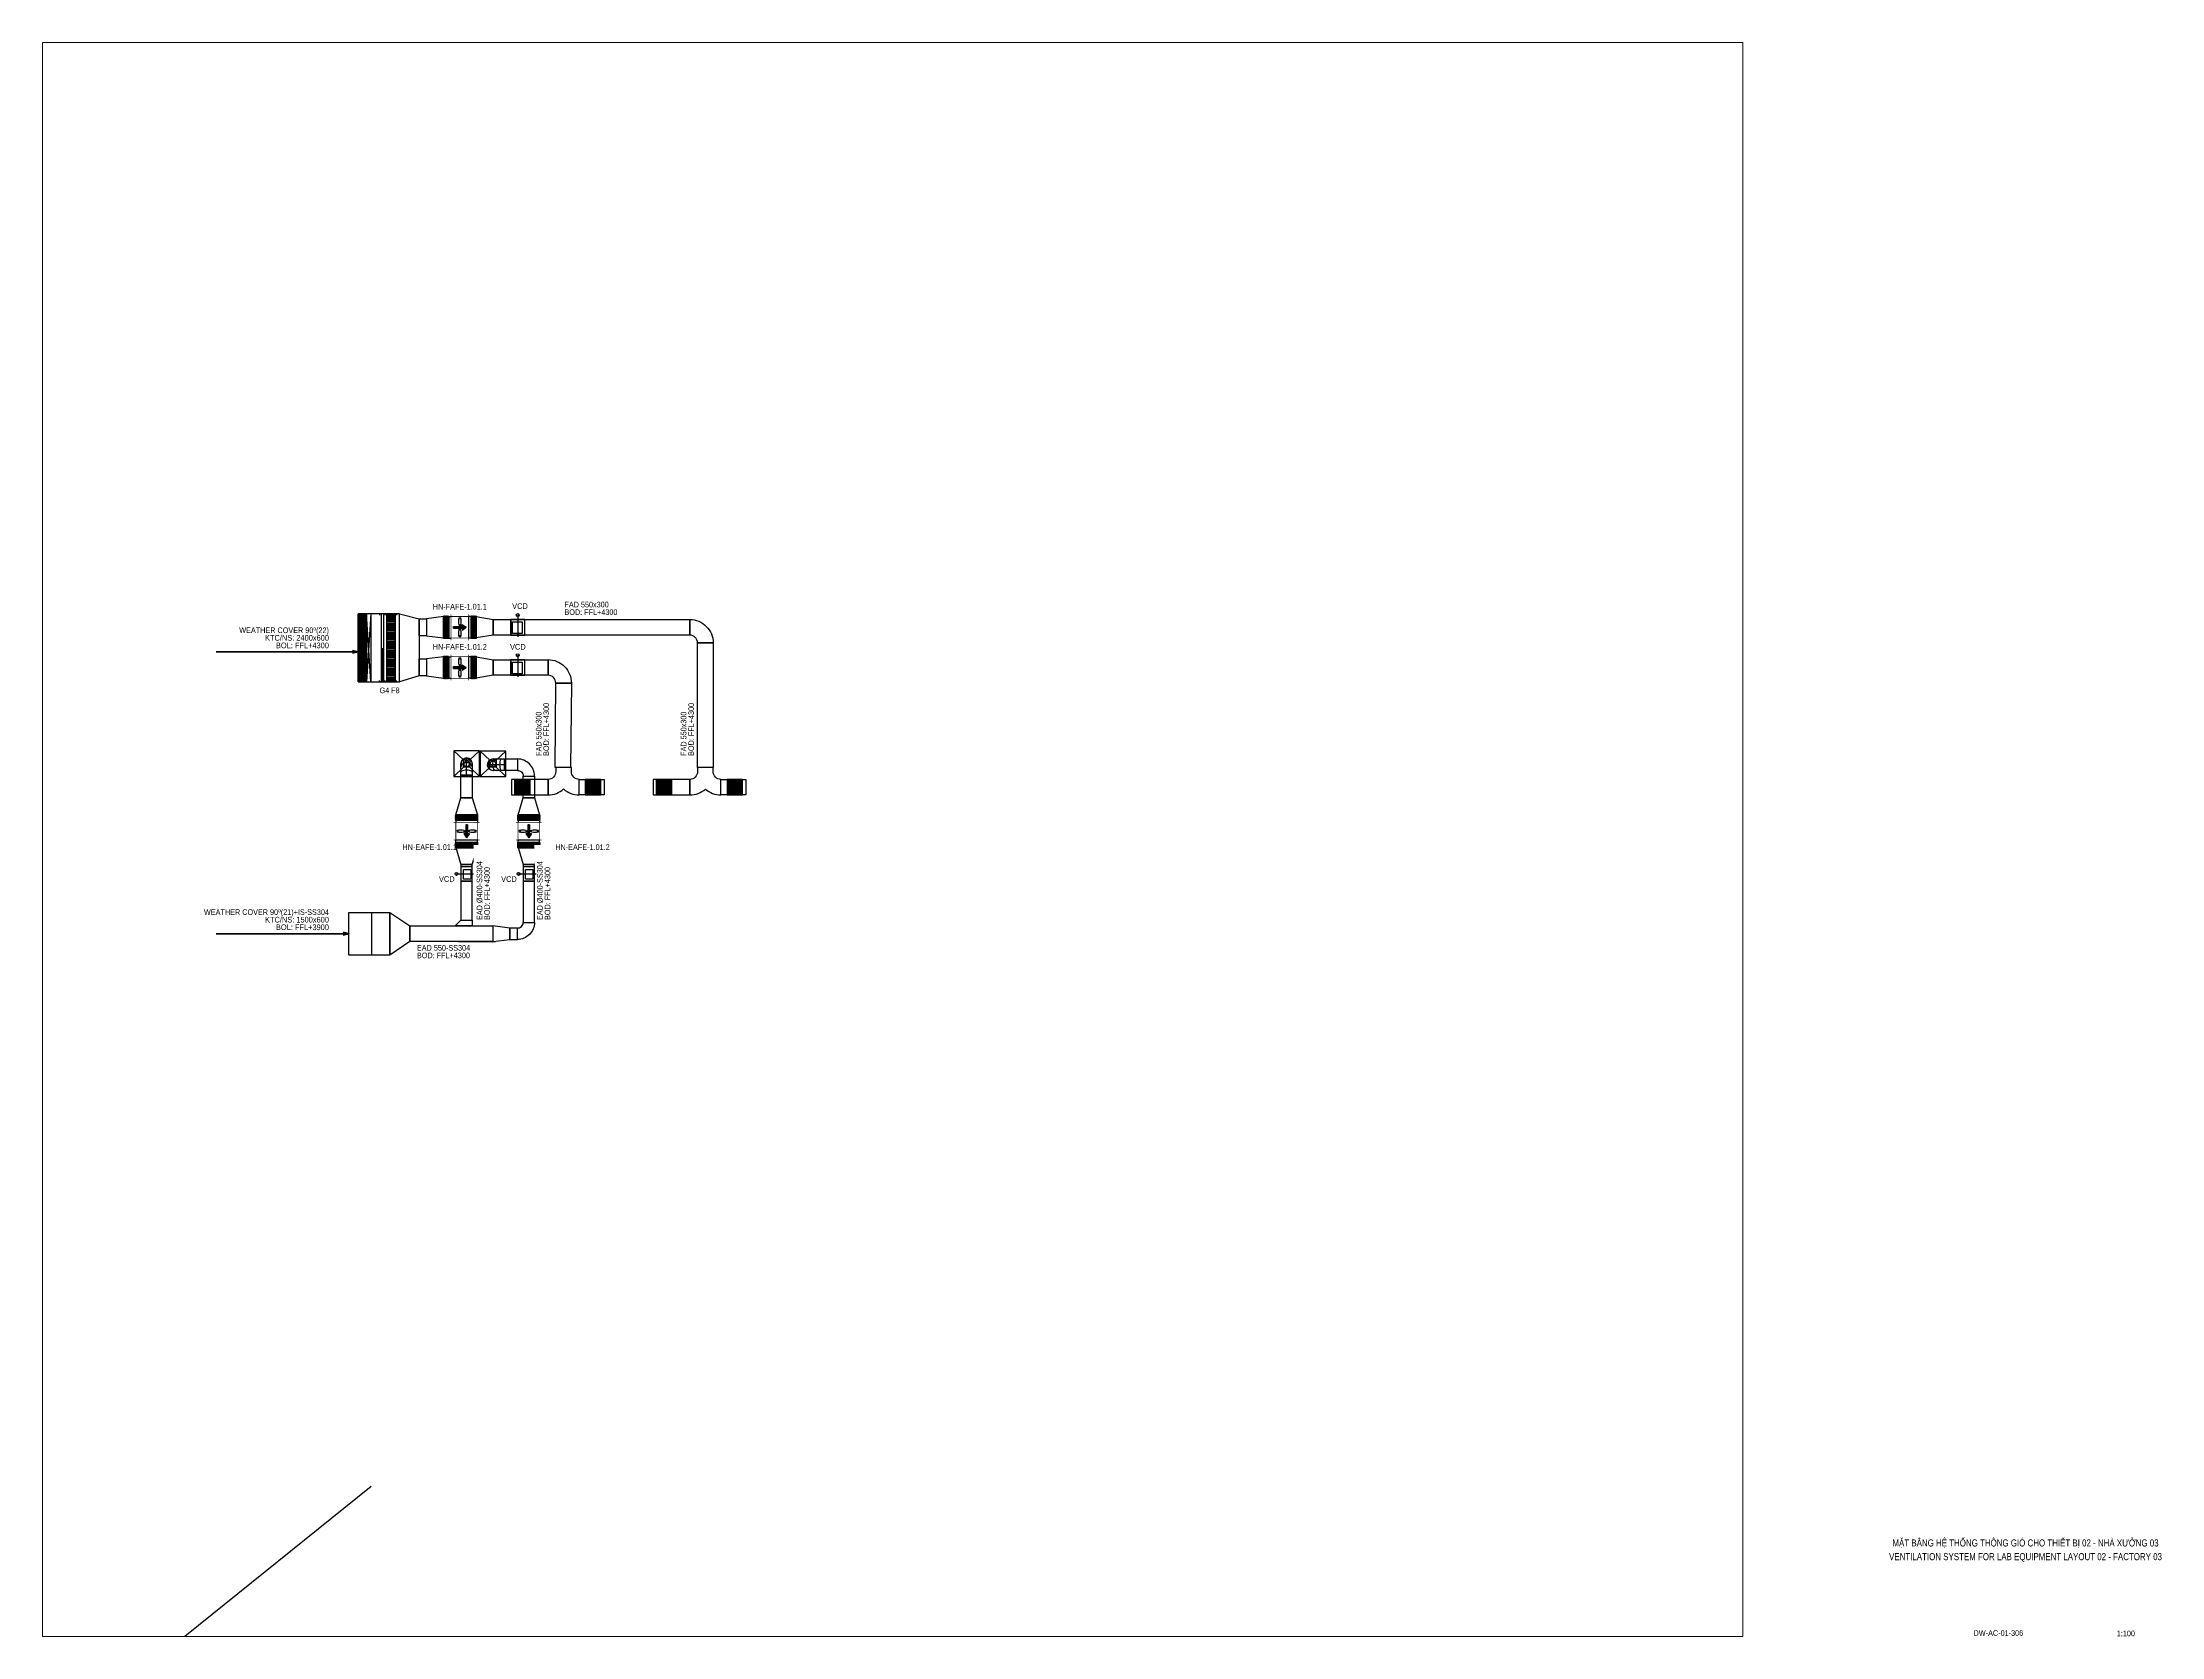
# Paper-space layout 'DW-AC-01-306' of a CAD drawing. Header units: millimetres. Extents: x 73 to 820, y 17 to 579.
# The model-space entities are those that its viewports show. They can reach past a viewport. Long polylines and large blocks are cut down to what shows.
import ezdxf
from ezdxf.enums import TextEntityAlignment as Align

# ---------------------------------------------------------------- set-up
doc = ezdxf.new("R2010")
doc.units = ezdxf.units.MM
doc.linetypes.add('CENTER2', pattern=[28.575, 19.05, -3.175, 3.175, -3.175])
for name, color, linetype in [('Equiment', 7, 'Continuous'), ('FAD', 3, 'Continuous'), ('SEAS-CCL-DUCT TEXT', 7, 'Continuous'), ('SEAS-CCL-EAD-TXT', 7, 'Continuous'), ('SEAS-CCL-EQUIP-TXT', 7, 'Continuous'), ('SEAS-CCL-FAD', 7, 'Continuous'), ('SEAS-HLL-EAD', 6, 'Continuous'), ('SEAS-HLL-FAD', 3, 'Continuous'), ('SEAS-SLL-FAD', 3, 'Continuous'), ('TKS-OA', 3, 'Continuous'), ('TKS-PEA', 6, 'Continuous'), ('xrf', 8, 'Continuous')]:
    doc.layers.add(name, color=color, linetype=linetype)
doc.layers.add('Other', color=8, linetype='Continuous', lineweight=18)
doc.styles.add('Arial', font='arial.ttf', dxfattribs={"width": 0.8, "height": 2})
doc.styles.add('Seas-Arial', font='arial.ttf', dxfattribs={"width": 0.9})
doc.dimstyles.new('HVAC - 100', dxfattribs={"dimscale": 100, "dimtxt": 2, "dimasz": 2, "dimexe": 1, "dimexo": 3, "dimgap": 1.5, "dimtad": 1, "dimdec": 0, "dimzin": 9, "dimdsep": 46, "dimtxsty": 'Seas-Arial', "dimcen": 0, "dimclrd": 256, "dimclre": 256, "dimclrt": 7, "dimadec": 0, "dimazin": 2, "dimtfac": 1, "dimtdec": 0, "dimtofl": 0, "dimtmove": 0, "dimatfit": 3, "dimfxl": 0.5, "dimtolj": 1, "dimtzin": 0, "dimarcsym": 0})

# ---------------------------------------------------------------- blocks, each defined once
blk = doc.blocks.new('*U8')
h = blk.add_hatch()
h.set_pattern_fill('ANSI32', color=8, scale=4, angle=45)
h.set_pattern_definition([(90, (-86905.206, -325), (-38.1, 0), []), (90, (-86892.506, -312.3), (-38.1, 0), [])])
h.paths.add_polyline_path([(1200, 0), (2400, 0), (2400, 100), (1200, 100)])
at = {"color": 0}
for points in [[(0, 100), (0, 150), (50, 150)], [(0, 0), (0, -50), (50, -50)], [(2400, 100), (2400, 150), (2350, 150)], [(2400, 0), (2400, -50), (2350, -50)]]:
    blk.add_lwpolyline(points, dxfattribs=at)
blk.add_lwpolyline([(0, 0), (2400, 0), (2400, 100), (0, 100)], close=True, dxfattribs=at)
blk = doc.blocks.new('FAN')
blk.add_hatch(color=1).paths.add_polyline_path([(-2.52, 0.34), (-2.52, -0.34), (0.87, -0.34), (0.87, -1.1), (2.52, 0), (0.87, 1.1), (0.87, 0.34)])
at = {"color": 0}
for p, q in [((-6.44, -4.22), (-6.44, 4.22)), ((-6.01, -4.22), (-6.01, 4.22)), ((-5.59, -4.22), (-5.59, 4.22)), ((-5.17, -4.22), (-5.17, 4.22)), ((-4.75, -4.22), (-4.75, 4.22)), ((-4.32, -4.22), (-4.32, 4.22)), ((-4.32, 4.22), (-3.48, 4.22)), ((-0.28, 1.02), (0, 1.02)), ((-0.28, 1.02), (-0.08, 0)), ((0.28, 1.02), (0, 1.02)), ((0.28, 1.02), (0.08, 0)), ((3.48, 4.34), (3.48, -4.11)), ((4.32, 4.22), (3.48, 4.22)), ((4.32, -4.22), (4.32, 4.22)), ((4.75, -4.22), (4.75, 4.22)), ((5.17, -4.22), (5.17, 4.22)), ((5.59, -4.22), (5.59, 4.22)), ((6.01, -4.22), (6.01, 4.22)), ((6.44, -4.22), (6.44, 4.22)), ((-4.32, -4.22), (-3.48, -4.22)), ((-0.28, -1.02), (-0.08, 0)), ((-0.28, -1.02), (0, -1.02)), ((0.28, -1.02), (0, -1.02)), ((0.28, -1.02), (0.08, 0)), ((4.32, -4.22), (3.48, -4.22))]:
    blk.add_line(p, q, dxfattribs=at)
at = {"color": 1}
for p, q in [((-2.52, 0.34), (0.87, 0.34)), ((-2.52, 0.34), (-2.52, -0.34)), ((2.52, 0), (-2.52, 0)), ((0.87, 0.34), (0.87, 1.1)), ((0.87, 1.1), (2.52, 0)), ((0.87, -1.1), (2.52, 0)), ((-2.52, -0.34), (0.87, -0.34)), ((0.87, -0.34), (0.87, -1.1))]:
    blk.add_line(p, q, dxfattribs=at)
at = {"color": 0, "const_width": 0.282}
for points in [[(-3.48, 4.22), (-3.48, 5.07)], [(3.48, 4.22), (3.48, 5.07)], [(-3.48, -4.22), (-3.48, -5.07)], [(3.48, -4.22), (3.48, -5.07)]]:
    blk.add_lwpolyline(points, dxfattribs=at)
blk.add_lwpolyline([(3.48, -4.22), (3.48, 4.22), (-3.48, 4.22), (-3.48, -4.22)], close=True, dxfattribs=at)
at = {"color": 0}
for centre, radius, start, end in [((-6.22, 4.22), 0.211, 0, 180), ((-5.8, 4.22), 0.211, 0, 180), ((-5.38, 4.22), 0.211, 0, 180), ((-4.96, 4.22), 0.211, 0, 180), ((-4.53, 4.22), 0.211, 0, 180), ((6.79, 2.38), 7.2, 169.0619, 190.9381), ((0, 2.93), 0.46, 37.4042, 142.5958), ((0, 3.43), 0.429, 49.01374, 130.98626), ((-6.79, 2.38), 7.2, 349.0619, 10.9381), ((4.53, 4.22), 0.211, 0, 180), ((4.96, 4.22), 0.211, 0, 180), ((5.38, 4.22), 0.211, 0, 180), ((5.8, 4.22), 0.211, 0, 180), ((6.22, 4.22), 0.211, 0, 180), ((-6.22, -4.22), 0.211, 180, 0), ((-5.8, -4.22), 0.211, 180, 0), ((-5.38, -4.22), 0.211, 180, 0), ((-4.96, -4.22), 0.211, 180, 0), ((-4.53, -4.22), 0.211, 180, 0), ((6.79, -2.38), 7.2, 169.0619, 190.9381), ((0, -2.93), 0.46, 217.4042, 322.5958), ((0, -3.43), 0.429, 229.01374, 310.98626), ((-6.79, -2.38), 7.2, 349.0619, 10.9381), ((4.53, -4.22), 0.211, 180, 0), ((4.96, -4.22), 0.211, 180, 0), ((5.38, -4.22), 0.211, 180, 0), ((5.8, -4.22), 0.211, 180, 0), ((6.22, -4.22), 0.211, 180, 0)]:
    blk.add_arc(centre, radius, start, end, dxfattribs=at)
blk = doc.blocks.new('1')
at = {"lineweight": -3}
for p, q in [((3256, 25482), (2920, 25800)), ((3484, 25482), (3820, 25800)), ((3255, 25224), (2920, 24898)), ((3484, 25224), (3820, 24898))]:
    blk.add_line(p, q, dxfattribs=at)
for points in [[(3820, 24898), (3820, 25800), (2920, 25800), (2920, 24898)], [(3484, 25482), (3484, 25224), (3255, 25224), (3255, 25482)]]:
    blk.add_lwpolyline(points, close=True, dxfattribs=at)
blk.add_circle((3370, 25349), 100, dxfattribs=at)
blk = doc.blocks.new('*U7')
blk.add_line((-450, -225), (-450, 225))
at = {"extrusion": (1, -1.83691e-16, 0)}
for p, q in [((-334, -225), (-450, -225)), ((-132, -225), (-334, -225)), ((-15, -225), (-132, -225)), ((0, -225), (-15, -225))]:
    blk.add_line(p, q, dxfattribs=at)
blk.add_lwpolyline([(-450, 225), (0, 225)])
at = {"color": 8, "linetype": 'CENTER2'}
blk.add_lwpolyline([(-450, 0), (225, 0)], dxfattribs=at)
blk.add_arc((0, 0), 225, 270, 90)
at = {"color": 7}
for centre, ratio in [((-334, 0), 0.324933), ((-132, 0), 0.725788)]:
    blk.add_ellipse(centre, major_axis=(0, -225), ratio=ratio, start_param=0, end_param=3.141593, dxfattribs=at)
at = {"color": 8}
blk.add_ellipse((-15, 0), major_axis=(0, -225), ratio=0.957222, start_param=0, end_param=3.141593, dxfattribs=at)
blk = doc.blocks.new('A$C9108f92b')
h = blk.add_hatch()
h.set_pattern_fill('_USER', color=256, scale=25, style=0, pattern_type=0)
h.set_pattern_definition([(0, (-5430.643, -3678.205), (0, 25), [])])
h.paths.add_polyline_path([(126, 25), (627, 25), (627, 525), (126, 525)])
h = blk.add_hatch()
h.set_pattern_fill('_USER', color=256, scale=25, style=0, pattern_type=0)
h.set_pattern_definition([(0, (-2930.643, -3678.205), (0, 25), [])])
h.paths.add_polyline_path([(2626, 25), (3127, 25), (3127, 525), (2626, 525)])
h = blk.add_hatch()
h.set_pattern_fill('_USER', color=256, scale=25, style=0, pattern_type=0)
h.set_pattern_definition([(0, (-430.643, -3678.205), (0, 25), [])])
h.paths.add_polyline_path([(5126, 25), (5627, 25), (5627, 525), (5126, 525)])
h = blk.add_hatch()
h.set_pattern_fill('_USER', color=256, scale=25, style=0, pattern_type=0)
h.set_pattern_definition([(0, (2069.357, -3678.205), (0, 25), [])])
h.paths.add_polyline_path([(7626, 25), (8127, 25), (8127, 525), (7626, 525)])
for points in [[(101, 0), (652, 0), (652, 550), (101, 550)], [(126, 25), (627, 25), (627, 525), (126, 525)], [(2601, 0), (3152, 0), (3152, 550), (2601, 550)], [(2626, 25), (3127, 25), (3127, 525), (2626, 525)], [(5101, 0), (5652, 0), (5652, 550), (5101, 550)], [(5126, 25), (5627, 25), (5627, 525), (5126, 525)], [(7601, 0), (8152, 0), (8152, 550), (7601, 550)], [(7626, 25), (8127, 25), (8127, 525), (7626, 525)]]:
    blk.add_lwpolyline(points, close=True)

msp = doc.modelspace()

# ---------------------------------------------------------------- hatches: boundary and pattern name
at = {"layer": 'FAD'}
h = msp.add_hatch(dxfattribs=at)
h.set_pattern_fill('PLAST', color=8, scale=10)
h.set_pattern_definition([(360, (74322.194, 26435.984), (3e-14, 63.5), []), (360, (74322.194, 26443.92), (3e-14, 63.5), []), (360, (74322.194, 26451.86), (3e-14, 63.5), [])])
h.paths.add_polyline_path([(551, 30636), (851, 30636), (851, 28236), (551, 28236)])
at = {"layer": 'TKS-OA'}
h = msp.add_hatch(dxfattribs=at)
h.set_pattern_fill('ANSI37', color=8, scale=10, angle=180)
h.set_pattern_definition([(45, (-610599.2, -502293.436), (-22.4506403, 22.4506403), []), (135, (-610599.2, -502293.436), (-22.4506403, -22.4506403), [])])
h.paths.add_polyline_path([(-460, 28236), (-460, 30636), (-160, 30636), (-161, 28236)])

# ---------------------------------------------------------------- linework, layer by layer
at = {"layer": 'FAD', "color": 5}
for points in [[(551, 30636), (501, 30636), (501, 30586)], [(851, 30636), (901, 30636), (901, 30586)], [(551, 28236), (501, 28236), (501, 28286)], [(851, 28236), (901, 28236), (901, 28286)]]:
    msp.add_lwpolyline(points, dxfattribs=at)
at = {"layer": 'FAD', "ltscale": 0.5}
msp.add_lwpolyline([(551, 30636), (851, 30636), (851, 28236), (551, 28236)], close=True, dxfattribs=at)
at = {"layer": 'Other', "color": 100, "lineweight": 70}
msp.add_line((851, 28236), (851, 30636), dxfattribs=at)
at = {"layer": 'SEAS-CCL-DUCT TEXT'}
msp.add_lwpolyline([(10, 18600), (-779, 18600), (-779, 20100), (10, 20100), (10, 18600), (10, 18600)], close=True, dxfattribs=at)
at = {"layer": 'SEAS-HLL-EAD'}
msp.add_lwpolyline([(-779, 18600), (-779, 20100), (20, 20100), (20, 18600)], close=True, dxfattribs=at)
msp.add_lwpolyline([(-779, 18600), (-779, 20100), (20, 20100), (20, 18600)], close=True, dxfattribs=at)
at = {"layer": 'SEAS-HLL-FAD'}
for points in [[(2551, 29785), (2551, 30541), (1951, 30463), (1951, 29863)], [(3710, 29785), (3710, 30541), (4310, 30438), (4310, 29888)], [(2551, 28367), (2551, 29123), (1951, 29045), (1951, 28445)], [(3710, 28367), (3710, 29123), (4310, 29020), (4310, 28470)]]:
    msp.add_lwpolyline(points, close=True, dxfattribs=at)
for points in [[(11241, 29888), (11241, 30438, -0.414214), (12066, 29613), (11516, 29613, 0.414214), (11241, 29888)], [(6241, 28471), (6241, 29021, -0.414214), (7066, 28196), (6516, 28196, 0.414214), (6241, 28471)]]:
    msp.add_lwpolyline(points, format="xyb", close=True, dxfattribs=at)
at = {"layer": 'SEAS-SLL-FAD'}
for p, q in [((4924, 29888), (4924, 30438)), ((4924, 30438), (4924, 29888)), ((4924, 30438), (4924, 29888)), ((5174, 30595), (5174, 29830)), ((5174, 29177), (5174, 28412)), ((4924, 28470), (4924, 29020)), ((4924, 29020), (4924, 28470)), ((4924, 29020), (4924, 28470))]:
    msp.add_line(p, q, dxfattribs=at)
for points in [[(1700, 30463), (1700, 28445), (1001, 28236), (1001, 30636)], [(1700, 29863), (1700, 30463), (1951, 30463), (1951, 29863)], [(4310, 29888), (4310, 30438), (11241, 30438), (11241, 29888)], [(5425, 30438), (4924, 30438), (4924, 29888), (5425, 29888)], [(5335, 30352), (5335, 29943), (4993, 29943), (4993, 30352)], [(1700, 28445), (1700, 29045), (1951, 29045), (1951, 28445)], [(4310, 28470), (4310, 29020), (6241, 29020), (6241, 28470)], [(5425, 29020), (4924, 29020), (4924, 28470), (5425, 28470)], [(5335, 28934), (5335, 28526), (4993, 28526), (4993, 28934)], [(6516, 28195), (7066, 28195), (7038, 25214), (6488, 25214)], [(4954, 24798), (4954, 24248), (6241, 24248), (6241, 24798)], [(8219, 24798), (8219, 24248), (7341, 24248), (7341, 24798)], [(9954, 24797), (9954, 24247), (11241, 24247), (11241, 24797)], [(13219, 24797), (13219, 24247), (12341, 24247), (12341, 24797)]]:
    msp.add_lwpolyline(points, close=True, dxfattribs=at)
for centre in [(5174, 30595), (5174, 29177)]:
    msp.add_circle(centre, 51.2, dxfattribs=at)
at = {"layer": 'TKS-OA', "color": 8}
for p, q in [((-10, 30636), (-161, 28236)), ((-10, 28236), (-160, 30636))]:
    msp.add_line(p, q, dxfattribs=at)
at = {"layer": 'TKS-OA'}
for points in [[(-460, 28236), (-460, 30636), (-160, 30636), (-161, 28236)], [(1001, 30636), (-460, 30636), (-460, 28236), (1000, 28236)], [(1001, 30636), (-10, 30636), (-10, 28236), (1000, 28236)]]:
    msp.add_lwpolyline(points, close=True, dxfattribs=at)
for points in [[(6516, 25215), (6516, 25073, -0.414214), (6241, 24798), (6241, 24248), (6241, 24248, 0.184483), (6791, 24458, 0.184483), (7341, 24248), (7341, 24248), (7341, 24798, -0.414214), (7066, 25073), (7066, 25214)], [(11516, 25215), (11516, 25072, -0.414214), (11241, 24797), (11241, 24247), (11241, 24247, 0.184483), (11791, 24457, 0.184483), (12341, 24247), (12341, 24247), (12341, 24797, -0.414214), (12066, 25072), (12066, 25214)]]:
    msp.add_lwpolyline(points, format="xyb", close=True, dxfattribs=at)
at = {"layer": 'TKS-PEA'}
for p, q in [((3013, 21461), (3628, 21461)), ((3570, 21211), (3170, 21211)), ((3170, 21211), (3570, 21211)), ((3170, 21211), (3570, 21211))]:
    msp.add_line(p, q, dxfattribs=at)
for points in [[(4704, 25116), (4704, 25516), (5163, 25516), (5163, 25116)], [(3570, 24146), (3170, 24146), (3169, 24950), (3569, 24950)], [(5762, 24146), (5362, 24146), (5362, 24916), (5762, 24916)], [(3748, 23546), (2992, 23546), (3170, 24146), (3570, 24146)], [(5940, 23546), (5184, 23546), (5362, 24146), (5762, 24146)], [(3748, 22388), (2992, 22388), (3170, 21788), (3570, 21788)], [(3570, 21788), (3170, 21788), (3170, 19825), (3570, 19825)], [(3170, 21711), (3170, 21211), (3570, 21211), (3570, 21711)], [(5940, 22388), (5184, 22388), (5362, 21788), (5762, 21788)], [(3256, 21622), (3514, 21622), (3514, 21280), (3256, 21280)], [(665, 18600), (-779, 18600), (-779, 20100), (665, 20100)], [(1365, 19625), (1365, 19075), (665, 18600), (665, 20100)], [(1365, 19075), (1365, 19625), (4299, 19625), (4299, 19075)], [(3570, 19625), (2970, 19625), (3170, 19825), (3570, 19825)]]:
    msp.add_lwpolyline(points, close=True, dxfattribs=at)
msp.add_lwpolyline([(5363, 24916), (5763, 24916, 0.414214), (5163, 25516), (5163, 25116, -0.414214), (5363, 24916)], format="xyb", close=True, dxfattribs=at)
for centre in [(3013, 21461), (5205, 21461)]:
    msp.add_circle(centre, 51.2, dxfattribs=at)
at = {"layer": 'xrf', "color": 8}
msp.add_lwpolyline([(0, -150), (-58052, -46936)], dxfattribs=at)

# ---------------------------------------------------------------- block references
for p in [(0, 0), (930, -2)]:
    msp.add_blockref('1', p)
at = {"layer": 'Equiment'}
for p, xscale, yscale, zscale, rotation in [((3130, 30163), -90, 90, 90, 180), ((3130, 28745), -90, 90, 90, 180), ((3370, 22967), 89.99999999999989, 89.99999999999989, 89.99999999999989, 269.9990037292975), ((5563, 22967), 89.9999999999999, 89.9999999999999, 89.9999999999999, 269.9990037292975)]:
    msp.add_blockref('FAN', p, dxfattribs=dict(at, xscale=xscale, yscale=yscale, zscale=zscale, rotation=rotation))
at = {"layer": 'FAD', "rotation": 269.9999999999999}
msp.add_blockref('*U8', (351, 30636), dxfattribs=at)
at = {"layer": 'SEAS-SLL-FAD'}
msp.add_blockref('A$C9108f92b', (4954, 24248), dxfattribs=at)
at = {"layer": 'TKS-PEA', "xscale": 0.8964751363643663, "yscale": 0.8964751363643663, "zscale": 0.8964751363643663}
for p, rotation in [((3369, 25353), 90), ((4301, 25316), 180)]:
    msp.add_blockref('*U7', p, dxfattribs=dict(at, rotation=rotation))

# ---------------------------------------------------------------- texts
at = {"style": 'Arial', "width": 0.8}
for s, p in [('G4', (300, 27836)), ('F8', (710, 27838))]:
    msp.add_text(s, height=200, rotation=360, dxfattribs=at).set_placement(p)
for s, p in [('HN-EAFE-1.01.1', (1107, 22305)), ('HN-EAFE-1.01.2', (6497, 22305))]:
    msp.add_text(s, height=200, dxfattribs=at).set_placement(p)
at = {"char_height": 200, "width": 1526.16, "attachment_point": 2, "line_spacing_factor": 0.8, "style": 'Arial'}
for s, insert in [('HN-FAFE-1.01.1', (3130, 30990)), ('HN-FAFE-1.01.2', (3130, 29572))]:
    msp.add_mtext(s, dxfattribs=dict(at, insert=insert))
at = {"layer": 'SEAS-CCL-EQUIP-TXT', "style": 'Seas-Arial', "width": 0.9}
for p in [(4977, 30811), (4901, 29374), (2394, 21181), (4587, 21181)]:
    msp.add_text('VCD', height=200, rotation=0.02818, dxfattribs=at).set_placement(p)

# ---------------------------------------------------------------- leaders
at = {"color": 8}
for points in [[(-460, 29296), (-5460, 29296)], [(-779, 19351), (-5460, 19351)]]:
    msp.add_leader(points, dimstyle='HVAC - 100', override={"dimtxt": 2, "dimasz": 2, "dimgap": 1.5, "dimtad": 1, "dimclrd": 256, "dimldrblk": 'Open30', "dimlwd": 65534}, dxfattribs=at)

# ---------------------------------------------------------------- next in the draw order: texts
at = {"layer": 'SEAS-CCL-EAD-TXT', "char_height": 200, "width": 3930, "attachment_point": 3, "rotation": 359.97182, "line_spacing_factor": 0.8, "style": 'Seas-Arial', "bg_fill": 2}
for s, insert in [('{\\W0.8;WEATHER COVER 90º(22)\\P}KTC/NS: 2400x600\\PBOL: FFL+4300', (-1486, 30157)), ('{\\W0.8;WEATHER COVER 90º(21)+IS-SS304\\P}KTC/NS: 1500x600\\PBOL: FFL+3900', (-1486, 20213))]:
    msp.add_mtext(s, dxfattribs=dict(at, insert=insert))
at = {"layer": 'SEAS-CCL-FAD', "char_height": 200, "attachment_point": 1, "line_spacing_factor": 0.8, "style": 'Seas-Arial', "bg_fill": 2}
for s, insert, width, rotation in [('{\\W0.8;FAD 550x300\\PBOD: FFL+4300}', (6820, 31064), 2541.54, 0.02818), ('{\\W0.8;FAD 550x300 \\PBOD: FFL+4300}', (5812, 25625), 2541.54, 90.02818), ('{\\W0.8;FAD 550x300\\PBOD: FFL+4300}', (10924, 25625), 2541.54, 90.02818), ('{\\W0.8;EAD Ø400-SS304\\PBOD: FFL+4300}', (5856, 19835), 2541.54, 90.02818), ('{\\W0.8;EAD 550-SS304\\PBOD: FFL+4300}', (1617, 18953), 3138.71, 0.02818)]:
    msp.add_mtext(s, dxfattribs=dict(at, insert=insert, width=width, rotation=rotation))

# ---------------------------------------------------------------- next in the draw order: linework, layer by layer
at = {"layer": 'SEAS-SLL-FAD'}
msp.add_lwpolyline([(11516, 29613), (12066, 29613), (12066, 25214), (11516, 25214)], close=True, dxfattribs=at)
at = {"layer": 'TKS-PEA'}
for p, q in [((5205, 21461), (5821, 21461)), ((5762, 21211), (5362, 21211)), ((5362, 21211), (5762, 21211)), ((5362, 21211), (5763, 21211))]:
    msp.add_line(p, q, dxfattribs=at)
for points in [[(5762, 21788), (5362, 21788), (5362, 19750), (5762, 19750)], [(5362, 21711), (5362, 21211), (5762, 21211), (5762, 21711)], [(5448, 21622), (5707, 21622), (5707, 21280), (5448, 21280)], [(1365, 19075), (1365, 19625), (4299, 19625), (4299, 19075)], [(4299, 19625), (4299, 19075), (4899, 19150), (4899, 19550)], [(5163, 19150), (5163, 19550), (4899, 19550), (4899, 19150)]]:
    msp.add_lwpolyline(points, close=True, dxfattribs=at)
msp.add_lwpolyline([(5363, 19750), (5763, 19750, -0.414214), (5163, 19150), (5163, 19550, 0.414214), (5363, 19750)], format="xyb", close=True, dxfattribs=at)

# ---------------------------------------------------------------- next in the draw order: texts
at = {"layer": 'SEAS-CCL-FAD', "insert": (3723, 19835), "char_height": 200, "width": 2541.54, "attachment_point": 1, "rotation": 90.02818, "line_spacing_factor": 0.8, "style": 'Seas-Arial', "bg_fill": 2}
msp.add_mtext('{\\W0.8;EAD Ø400-SS304\\PBOD: FFL+4300}', dxfattribs=at)

psp = doc.layouts.new('DW-AC-01-306')

# ---------------------------------------------------------------- texts
at = {"style": 'Arial', "width": 0.8}
for s, p in [('VENTILATION SYSTEM FOR LAB EQUIPMENT LAYOUT 02 - FACTORY 03', (772, 43.49)), ('MẶT BẰNG HỆ THỐNG THÔNG GIÓ CHO THIẾT BỊ 02 - NHÀ XƯỞNG 03', (772, 48.32))]:
    psp.add_text(s, height=2.5, dxfattribs=at).set_placement(p, align=Align.CENTER)
for s, p in [('DW-AC-01-306', (753.69, 16.79)), ('1:100', (804.19, 16.65))]:
    psp.add_text(s, height=2, dxfattribs=at).set_placement(p)

# ---------------------------------------------------------------- viewports
at = {"layer": '0', "view_target_point": (29124.75, -79430.62)}
psp.add_viewport(center=(372.4, 297.75), size=(599.77, 562.4639), view_center_point=(-10729.77, 102106.21), view_height=56246.3885, dxfattribs=at)

doc.saveas('drawing.dxf')
